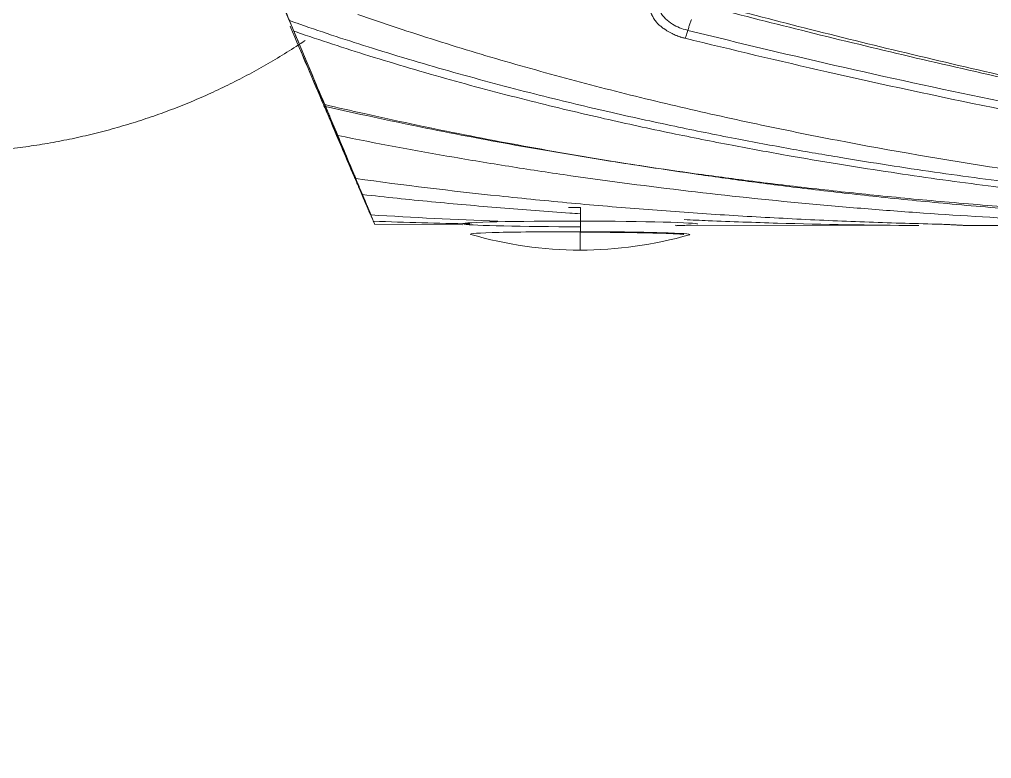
# Model space of a CAD drawing. Extents: x 16539 to 19738, y -91 to 2224.
# Drawn here: x 17703.12 to 17730.02, y 521.48 to 541.94 of the extents above; entities that cross this region are included whole.
import ezdxf

# ---------------------------------------------------------------- set-up
doc = ezdxf.new("R2010")
doc.units = 0
doc.header["$LTSCALE"] = 10
doc.header["$MEASUREMENT"] = 0
doc.layers.add('1', color=7, linetype='CONTINUOUS')

msp = doc.modelspace()

# ---------------------------------------------------------------- linework, layer by layer
at = {"layer": '1', "color": 7, "linetype": 'Continuous', "lineweight": 13}
msp.add_line((17718.643, 536.732), (17718.643, 536.354), dxfattribs=at)
at = {"layer": '1', "color": 7, "linetype": 'Continuous', "lineweight": 18}
for p, q in [((17712.958, 536.258), (17715.394, 536.255)), ((17721.269, 536.246), (17728.008, 536.235)), ((17729.278, 536.233), (17738.008, 536.219))]:
    msp.add_line(p, q, dxfattribs=at)
for start, end in [(253.6736, 269.9107), (269.9107, 286.1521)]:
    msp.add_arc((17718.653, 546.363), 10.812, start, end, dxfattribs=at)
for centre, major_axis, ratio, start_param, end_param in [((17704.076, 557.272), (-8.353, 19.763), 0.001343, 3.141022, 4.547212), ((17704.076, 557.272), (-8.881, 21.014), 0.001343, 2.401484, 2.571138), ((17704.076, 557.272), (-8.881, 21.014), 0.001343, 3.710907, 3.871027), ((17704.076, 557.272), (-8.353, 19.763), 0.001343, 2.526386, 3.141022), ((17704.076, 557.272), (-8.881, 21.014), 0.001343, 2.6517, 2.791152), ((17704.076, 557.272), (-8.881, 21.014), 0.001343, 3.490894, 3.630349), ((17704.076, 557.272), (-8.881, 21.014), 0.001343, 2.859016, 2.981075), ((17704.076, 557.272), (-8.881, 21.014), 0.001343, 3.30097, 3.423028), ((17718.638, 536.653), (3.25, -0.005), 0.024279, 1.574114, 1.669931), ((17704.076, 557.272), (-8.881, 21.014), 0.001343, 3.0464, 3.235645), ((17718.638, 536.276), (-3.25, 0.005), 0.024279, 4.715942, 6.283194), ((17718.638, 536.276), (-3.25, 0.005), 0.024279, 3.141608, 4.710822), ((17718.638, 536.276), (-3.25, 0.005), 0.024279, 0.154337, 1.569229), ((17718.637, 535.988), (3.034, -0.005), 0.024279, 1.57435, 3.224721), ((17718.638, 536.276), (-3.25, 0.005), 0.024279, 2.537197, 2.80566)]:
    msp.add_ellipse(centre, major_axis=major_axis, ratio=ratio, start_param=start_param, end_param=end_param, dxfattribs=at)
at = {"layer": '1', "color": 7, "linetype": 'Continuous', "lineweight": 13}
for centre, major_axis, ratio, start_param, end_param in [((17718.638, 536.653), (3.25, -0.005), 0.024279, 1.569229, 1.574114), ((17718.638, 536.276), (-3.25, 0.005), 0.024279, 4.710822, 4.715942), ((17718.642, 536.347), (0, 0.3), 0.001566, 3.450312, 4.73667), ((17718.637, 535.988), (3.034, -0.005), 0.024279, 1.569229, 1.57435), ((17718.653, 546.363), (0.017, 10.812), 0.001566, 3.165874, 3.450312), ((17718.637, 535.988), (3.034, -0.005), 0.024279, 6.200031, 7.852415)]:
    msp.add_ellipse(centre, major_axis=major_axis, ratio=ratio, start_param=start_param, end_param=end_param, dxfattribs=at)
at = {"layer": '1', "color": 7, "linetype": 'Continuous', "lineweight": 18}
for points, knots in [([(17516.529, 341.75), (17517.034, 339.872), (17518.412, 334.953), (17521.136, 326.306), (17525.043, 315.173), (17530.092, 302.632), (17536.239, 289.619), (17543.27, 277.026), (17551.08, 265.227), (17559.684, 254.347), (17569.092, 244.507), (17579.291, 235.831), (17590.255, 228.462), (17603.736, 221.33), (17619.95, 215.049), (17638.834, 210.196), (17658.014, 207.277), (17677.201, 206.009), (17696.101, 206.392), (17714.405, 208.418), (17731.83, 212.031), (17748.203, 217.165), (17763.399, 223.745), (17777.527, 231.807), (17790.766, 241.6), (17801.64, 252.135), (17810.33, 262.901), (17817.07, 273.312), (17824.007, 286.615), (17830.462, 303.081), (17835.615, 322.845), (17838.496, 343.558), (17839.076, 364.702), (17837.6, 385.788), (17834.023, 408.83), (17828.023, 433.539), (17819.49, 459.623), (17808.802, 485.709), (17796.026, 511.573), (17782.031, 535.672), (17772.35, 550.667), (17767.879, 557.368)], [0, 0, 0, 0, 0.0082069, 0.0215596, 0.0381097, 0.0578098, 0.0783679, 0.0985803, 0.1183953, 0.1377978, 0.1568237, 0.1755469, 0.1939843, 0.2122541, 0.2395791, 0.2668789, 0.2940862, 0.321042, 0.347645, 0.3734704, 0.3983715, 0.4223601, 0.4454972, 0.4678681, 0.4906141, 0.514563, 0.5313056, 0.5486882, 0.5666212, 0.5943077, 0.622846, 0.6523031, 0.6820326, 0.7116126, 0.7410481, 0.7799734, 0.8183744, 0.856331, 0.8984009, 0.9395583, 0.9734278, 0.9734278, 0.9734278, 0.9734278]), ([(17721.545, 543.444), (17721.54, 543.443), (17721.529, 543.44), (17721.512, 543.435), (17721.494, 543.43), (17721.475, 543.424), (17721.455, 543.417), (17721.434, 543.41), (17721.412, 543.402), (17721.388, 543.394), (17721.337, 543.374), (17721.271, 543.345), (17721.199, 543.309), (17721.149, 543.282), (17721.112, 543.26), (17721.082, 543.242), (17721.058, 543.226), (17721.039, 543.214), (17721.018, 543.199), (17720.985, 543.175), (17720.931, 543.132), (17720.878, 543.084), (17720.831, 543.037), (17720.796, 542.999), (17720.763, 542.96), (17720.73, 542.92), (17720.701, 542.879), (17720.676, 542.842), (17720.658, 542.812), (17720.646, 542.791), (17720.639, 542.778), (17720.634, 542.768), (17720.63, 542.76), (17720.625, 542.749), (17720.619, 542.737), (17720.613, 542.723), (17720.607, 542.709), (17720.601, 542.694), (17720.595, 542.677), (17720.589, 542.66), (17720.583, 542.641), (17720.574, 542.611), (17720.564, 542.569), (17720.554, 542.516), (17720.548, 542.463), (17720.545, 542.41), (17720.545, 542.356), (17720.55, 542.293), (17720.562, 542.223), (17720.579, 542.166), (17720.593, 542.128), (17720.601, 542.108), (17720.61, 542.085), (17720.622, 542.058), (17720.637, 542.029), (17720.658, 541.99), (17720.686, 541.944), (17720.72, 541.897), (17720.754, 541.855), (17720.79, 541.817), (17720.827, 541.781), (17720.867, 541.746), (17720.901, 541.719), (17720.929, 541.698), (17720.951, 541.682), (17720.976, 541.664), (17721.004, 541.645), (17721.035, 541.625), (17721.069, 541.604), (17721.117, 541.576), (17721.173, 541.546), (17721.233, 541.518), (17721.28, 541.498), (17721.314, 541.484), (17721.341, 541.474), (17721.365, 541.466), (17721.391, 541.457), (17721.418, 541.449), (17721.447, 541.44), (17721.476, 541.432), (17721.507, 541.424), (17721.528, 541.419), (17721.539, 541.417)], [0, 0, 0, 0, 0.004514, 0.009375, 0.014582, 0.020135, 0.026033, 0.032278, 0.038868, 0.045804, 0.053088, 0.085462, 0.107841, 0.122454, 0.135063, 0.145663, 0.154252, 0.160827, 0.165387, 0.177471, 0.198591, 0.228734, 0.245734, 0.262544, 0.279172, 0.295624, 0.314343, 0.329689, 0.341651, 0.350224, 0.355402, 0.357182, 0.361164, 0.365541, 0.370312, 0.375478, 0.381037, 0.386991, 0.393339, 0.40008, 0.407215, 0.414743, 0.435078, 0.455096, 0.4748, 0.495327, 0.515844, 0.536355, 0.566785, 0.597198, 0.603982, 0.612083, 0.621502, 0.63224, 0.644298, 0.657675, 0.681354, 0.70217, 0.720119, 0.737709, 0.755246, 0.772729, 0.790159, 0.798041, 0.80685, 0.816588, 0.827256, 0.838857, 0.851392, 0.86486, 0.889698, 0.909561, 0.92445, 0.934368, 0.941586, 0.949085, 0.956866, 0.964929, 0.973274, 0.981901, 0.990809, 1, 1, 1, 1]), ([(17710.594, 541.904), (17710.564, 541.976), (17710.534, 542.046), (17710.477, 542.181), (17710.449, 542.247), (17710.415, 542.328), (17710.409, 542.343), (17710.395, 542.375), (17710.376, 542.422), (17710.357, 542.467), (17710.32, 542.554), (17710.297, 542.609), (17710.275, 542.66)], [0, 0, 0, 0, 0.25, 0.25, 0.5, 0.5, 0.5625, 0.5625, 0.625, 0.75, 0.75, 1, 1, 1, 1]), ([(17753.852, 536.596), (17753.715, 536.607), (17752.95, 536.669), (17751.534, 536.798), (17749.513, 537.013), (17747.305, 537.281), (17744.851, 537.617), (17742.168, 538.028), (17739.31, 538.513), (17736.367, 539.058), (17733.416, 539.651), (17730.488, 540.281), (17727.605, 540.941), (17724.808, 541.619), (17722.978, 542.085), (17722.087, 542.318)], [0, 0, 0, 0, 0.013233, 0.073853, 0.136369, 0.206954, 0.284549, 0.369616, 0.461011, 0.554329, 0.64668, 0.738251, 0.828891, 0.916674, 1, 1, 1, 1]), ([(17753.75, 536.548), (17753.679, 536.554), (17752.978, 536.615), (17751.626, 536.744), (17749.603, 536.969), (17747.393, 537.248), (17744.937, 537.596), (17742.253, 538.019), (17739.393, 538.516), (17736.449, 539.075), (17733.496, 539.681), (17730.567, 540.323), (17727.684, 540.996), (17724.886, 541.685), (17723.057, 542.159), (17722.166, 542.395)], [0, 0, 0, 0, 0.006952, 0.067958, 0.130872, 0.201906, 0.279994, 0.365603, 0.45758, 0.551493, 0.644431, 0.736585, 0.827802, 0.916143, 1, 1, 1, 1]), ([(17748.377, 536.243), (17747.619, 536.262), (17746.861, 536.286), (17745.346, 536.346), (17744.588, 536.381), (17743.074, 536.464), (17742.317, 536.512), (17740.804, 536.618), (17740.047, 536.677), (17738.535, 536.807), (17737.78, 536.877), (17736.27, 537.031), (17735.515, 537.115), (17733.253, 537.383), (17731.748, 537.586), (17728.743, 538.047), (17727.244, 538.304), (17725.003, 538.734), (17724.257, 538.885), (17722.768, 539.202), (17722.024, 539.368), (17720.541, 539.717), (17719.801, 539.9), (17718.326, 540.283), (17717.59, 540.483), (17716.122, 540.903), (17715.391, 541.123), (17713.934, 541.583), (17713.209, 541.823), (17712.486, 542.075)], [0, 0, 0, 0, 0.0625, 0.0625, 0.125, 0.125, 0.1875, 0.1875, 0.25, 0.25, 0.3125, 0.3125, 0.375, 0.375, 0.5, 0.5, 0.625, 0.625, 0.6875, 0.6875, 0.75, 0.75, 0.8125, 0.8125, 0.875, 0.875, 0.9375, 0.9375, 1, 1, 1, 1]), ([(17710.594, 541.904), (17710.69, 541.871), (17711.453, 541.603), (17712.964, 541.107), (17715.131, 540.464), (17717.303, 539.885), (17719.342, 539.393), (17721.194, 538.986), (17722.875, 538.646), (17724.405, 538.361), (17725.817, 538.117), (17727.147, 537.903), (17728.43, 537.711), (17729.696, 537.535), (17730.975, 537.37), (17732.303, 537.212), (17733.725, 537.057), (17735.288, 536.905), (17737.02, 536.756), (17738.93, 536.618), (17741.004, 536.496), (17743.227, 536.398), (17745.536, 536.332), (17747.103, 536.312), (17747.883, 536.308)], [0, 0, 0, 0, 0.007999, 0.063844, 0.125745, 0.186741, 0.241753, 0.2918, 0.336886, 0.377638, 0.415112, 0.450396, 0.484412, 0.517944, 0.551725, 0.586632, 0.623948, 0.665127, 0.711083, 0.761823, 0.816898, 0.875827, 0.938155, 1, 1, 1, 1]), ([(17710.717, 541.613), (17710.708, 541.633), (17710.7, 541.654), (17710.681, 541.699), (17710.671, 541.722), (17710.655, 541.759), (17710.65, 541.772), (17710.639, 541.797), (17710.634, 541.81), (17710.617, 541.85), (17710.606, 541.877), (17710.594, 541.904)], [0, 0, 0, 0, 0.25, 0.25, 0.5, 0.5, 0.625, 0.625, 0.75, 0.75, 1, 1, 1, 1]), ([(17710.717, 541.613), (17710.737, 541.606), (17711.427, 541.368), (17712.865, 540.898), (17715.035, 540.259), (17717.21, 539.684), (17719.251, 539.197), (17721.105, 538.795), (17722.787, 538.46), (17724.319, 538.179), (17725.731, 537.939), (17727.062, 537.729), (17728.346, 537.541), (17729.613, 537.368), (17730.892, 537.207), (17732.221, 537.053), (17733.644, 536.903), (17735.207, 536.756), (17736.94, 536.614), (17738.85, 536.482), (17740.925, 536.367), (17743.148, 536.278), (17745.457, 536.22), (17747.024, 536.205), (17747.805, 536.204)], [0, 0, 0, 0, 0.001712, 0.057912, 0.120205, 0.181587, 0.236948, 0.287313, 0.332684, 0.373694, 0.411406, 0.446913, 0.481145, 0.514889, 0.548885, 0.584013, 0.621565, 0.663005, 0.709252, 0.760314, 0.815738, 0.87504, 0.937763, 1, 1, 1, 1]), ([(17721.539, 541.417), (17722.847, 541.095), (17725.69, 540.421), (17730.081, 539.473), (17734.564, 538.61), (17738.724, 537.908), (17742.407, 537.37), (17745.636, 536.968), (17748.491, 536.673), (17751.024, 536.462), (17752.738, 536.354), (17753.615, 536.309), (17753.747, 536.303)], [0, 0, 0, 0, 0.120628, 0.262204, 0.405387, 0.535251, 0.648177, 0.748237, 0.837147, 0.916426, 0.987398, 1, 1, 1, 1]), ([(17711.536, 539.579), (17711.542, 539.567), (17711.546, 539.556), (17711.552, 539.542), (17711.554, 539.538), (17711.557, 539.531), (17711.558, 539.528), (17711.561, 539.52), (17711.562, 539.518), (17711.562, 539.519), (17711.562, 539.52), (17711.56, 539.523), (17711.559, 539.526), (17711.558, 539.529)], [0, 0, 0, 0, 0.25, 0.25, 0.375, 0.375, 0.5, 0.5, 0.75, 0.75, 0.875, 0.875, 1, 1, 1, 1]), ([(17711.558, 539.529), (17711.554, 539.539), (17711.551, 539.545), (17711.547, 539.554), (17711.547, 539.556), (17711.547, 539.556), (17711.547, 539.555), (17711.548, 539.552), (17711.549, 539.55), (17711.552, 539.543), (17711.555, 539.536), (17711.561, 539.524), (17711.563, 539.519), (17711.567, 539.508), (17711.57, 539.503), (17711.577, 539.485), (17711.583, 539.471), (17711.596, 539.441), (17711.603, 539.425), (17711.614, 539.399), (17711.618, 539.39), (17711.626, 539.371), (17711.63, 539.361), (17711.651, 539.312), (17711.67, 539.268), (17711.7, 539.197), (17711.71, 539.173), (17711.726, 539.135), (17711.731, 539.122), (17711.742, 539.096), (17711.748, 539.083), (17711.776, 539.017), (17711.8, 538.961), (17711.836, 538.875), (17711.849, 538.846), (17711.874, 538.786), (17711.887, 538.755), (17711.9, 538.724)], [0, 0, 0, 0, 0.0625, 0.0625, 0.125, 0.125, 0.15625, 0.15625, 0.1875, 0.1875, 0.25, 0.25, 0.28125, 0.28125, 0.3125, 0.3125, 0.375, 0.375, 0.4375, 0.4375, 0.46875, 0.46875, 0.5, 0.5, 0.625, 0.625, 0.6875, 0.6875, 0.71875, 0.71875, 0.75, 0.75, 0.875, 0.875, 0.9375, 0.9375, 1, 1, 1, 1]), ([(17738.431, 536.268), (17737.539, 536.292), (17735.801, 536.354), (17733.293, 536.488), (17730.974, 536.649), (17728.85, 536.829), (17726.892, 537.023), (17725.089, 537.226), (17723.442, 537.433), (17721.942, 537.639), (17720.551, 537.845), (17719.218, 538.058), (17717.903, 538.282), (17716.587, 538.52), (17715.273, 538.774), (17713.964, 539.043), (17712.731, 539.311), (17711.935, 539.494), (17711.572, 539.579)], [0, 0, 0, 0, 0.098966, 0.19283, 0.27837, 0.356599, 0.428999, 0.496214, 0.557464, 0.612713, 0.663803, 0.712989, 0.761979, 0.811329, 0.860747, 0.909836, 0.958909, 1, 1, 1, 1]), ([(17711.593, 539.529), (17711.596, 539.522), (17711.597, 539.519), (17711.598, 539.518), (17711.598, 539.518), (17711.597, 539.521), (17711.595, 539.524), (17711.593, 539.531), (17711.59, 539.538), (17711.588, 539.542), (17711.582, 539.556), (17711.577, 539.567), (17711.572, 539.579)], [0, 0, 0, 0, 0.25, 0.25, 0.375, 0.375, 0.5, 0.625, 0.625, 0.75, 0.75, 1, 1, 1, 1]), ([(17711.931, 538.724), (17711.905, 538.786), (17711.88, 538.846), (17711.843, 538.932), (17711.832, 538.96), (17711.814, 539.002), (17711.808, 539.016), (17711.797, 539.043), (17711.791, 539.057), (17711.763, 539.124), (17711.742, 539.174), (17711.712, 539.244), (17711.702, 539.267), (17711.689, 539.3), (17711.684, 539.31), (17711.675, 539.331), (17711.671, 539.341), (17711.65, 539.391), (17711.635, 539.426), (17711.617, 539.471), (17711.611, 539.485), (17711.603, 539.503), (17711.601, 539.508), (17711.597, 539.519), (17711.595, 539.524), (17711.589, 539.536), (17711.586, 539.543), (17711.583, 539.55), (17711.583, 539.552), (17711.582, 539.555), (17711.581, 539.556), (17711.581, 539.556), (17711.582, 539.554), (17711.586, 539.545), (17711.589, 539.539), (17711.593, 539.529)], [0, 0, 0, 0, 0.125, 0.125, 0.1875, 0.1875, 0.21875, 0.21875, 0.25, 0.25, 0.375, 0.375, 0.4375, 0.4375, 0.46875, 0.46875, 0.5, 0.5, 0.625, 0.625, 0.6875, 0.6875, 0.71875, 0.71875, 0.75, 0.75, 0.8125, 0.8125, 0.84375, 0.84375, 0.875, 0.875, 0.9375, 0.9375, 1, 1, 1, 1]), ([(17738.352, 536.357), (17737.46, 536.377), (17735.722, 536.433), (17733.214, 536.556), (17730.894, 536.708), (17728.77, 536.879), (17726.812, 537.065), (17725.008, 537.261), (17723.361, 537.46), (17721.86, 537.66), (17720.468, 537.86), (17719.134, 538.067), (17717.818, 538.285), (17716.502, 538.518), (17715.187, 538.766), (17713.876, 539.029), (17712.68, 539.283), (17711.919, 539.454), (17711.593, 539.529)], [0, 0, 0, 0, 0.09938, 0.193637, 0.279534, 0.358091, 0.430793, 0.49829, 0.559795, 0.615276, 0.666579, 0.715971, 0.765165, 0.814723, 0.864347, 0.913641, 0.96292, 1, 1, 1, 1]), ([(17711.931, 538.724), (17713, 538.507), (17714.073, 538.307), (17715.685, 538.029), (17716.223, 537.94), (17717.3, 537.77), (17717.84, 537.689), (17719.458, 537.456), (17720.54, 537.314), (17722.705, 537.059), (17723.789, 536.944), (17725.417, 536.792), (17725.96, 536.745), (17727.046, 536.656), (17727.59, 536.615), (17729.221, 536.501), (17730.309, 536.437), (17732.487, 536.334), (17733.576, 536.295), (17735.755, 536.239), (17736.845, 536.224), (17737.936, 536.22)], [0, 0, 0, 0, 0.125, 0.125, 0.1875, 0.1875, 0.25, 0.25, 0.375, 0.375, 0.5, 0.5, 0.5625, 0.5625, 0.625, 0.625, 0.75, 0.75, 0.875, 0.875, 1, 1, 1, 1]), ([(17712.408, 537.532), (17712.399, 537.554), (17712.381, 537.595), (17712.368, 537.627), (17712.357, 537.654), (17712.352, 537.665), (17712.345, 537.682), (17712.343, 537.687), (17712.34, 537.694), (17712.34, 537.696), (17712.341, 537.693), (17712.342, 537.69), (17712.346, 537.682), (17712.347, 537.678), (17712.35, 537.671), (17712.352, 537.667), (17712.358, 537.653), (17712.363, 537.642), (17712.374, 537.616), (17712.38, 537.602), (17712.393, 537.57), (17712.408, 537.536), (17712.425, 537.497), (17712.442, 537.455), (17712.452, 537.432), (17712.481, 537.363), (17712.503, 537.313), (17712.531, 537.246), (17712.537, 537.232), (17712.548, 537.205), (17712.554, 537.19), (17712.573, 537.148), (17712.585, 537.118), (17712.598, 537.089)], [0, 0, 0, 0, 0.0625, 0.125, 0.125, 0.1875, 0.1875, 0.25, 0.25, 0.3125, 0.3125, 0.375, 0.375, 0.40625, 0.40625, 0.4375, 0.4375, 0.5, 0.5, 0.5625, 0.5625, 0.625, 0.6875, 0.6875, 0.75, 0.75, 0.875, 0.875, 0.90625, 0.90625, 0.9375, 0.9375, 1, 1, 1, 1]), ([(17712.616, 537.089), (17712.591, 537.148), (17712.567, 537.205), (17712.533, 537.285), (17712.522, 537.311), (17712.506, 537.349), (17712.501, 537.361), (17712.491, 537.385), (17712.486, 537.397), (17712.461, 537.455), (17712.444, 537.497), (17712.421, 537.552), (17712.413, 537.57), (17712.403, 537.594), (17712.4, 537.601), (17712.394, 537.616), (17712.391, 537.622), (17712.383, 537.641), (17712.379, 537.653), (17712.371, 537.671), (17712.368, 537.679), (17712.364, 537.687), (17712.364, 537.689), (17712.362, 537.693), (17712.362, 537.694), (17712.361, 537.696), (17712.361, 537.695), (17712.364, 537.689), (17712.365, 537.687), (17712.367, 537.681), (17712.369, 537.677), (17712.374, 537.665), (17712.379, 537.654), (17712.387, 537.634), (17712.39, 537.627), (17712.397, 537.611), (17712.401, 537.602), (17712.413, 537.575), (17712.421, 537.554), (17712.431, 537.532)], [0, 0, 0, 0, 0.125, 0.125, 0.1875, 0.1875, 0.21875, 0.21875, 0.25, 0.25, 0.375, 0.375, 0.4375, 0.4375, 0.46875, 0.46875, 0.5, 0.5, 0.5625, 0.5625, 0.625, 0.625, 0.65625, 0.65625, 0.6875, 0.6875, 0.75, 0.75, 0.78125, 0.78125, 0.8125, 0.8125, 0.875, 0.875, 0.90625, 0.90625, 0.9375, 0.9375, 1, 1, 1, 1]), ([(17728.377, 536.274), (17727.711, 536.291), (17727.045, 536.311), (17725.713, 536.361), (17725.047, 536.391), (17723.716, 536.459), (17723.051, 536.497), (17721.72, 536.583), (17721.055, 536.631), (17719.726, 536.735), (17719.061, 536.791), (17717.733, 536.914), (17717.069, 536.98), (17715.079, 537.191), (17713.754, 537.351), (17712.431, 537.532)], [0, 0, 0, 0, 0.125, 0.125, 0.25, 0.25, 0.375, 0.375, 0.5, 0.5, 0.625, 0.625, 0.75, 0.75, 1, 1, 1, 1]), ([(17712.616, 537.089), (17713.252, 537.018), (17713.888, 536.953), (17715.161, 536.83), (17715.798, 536.774), (17717.073, 536.669), (17717.711, 536.621), (17718.444, 536.571), (17718.54, 536.565), (17718.636, 536.558)], [0, 0, 0, 0, 0.317473, 0.317473, 0.634946, 0.634946, 0.952419, 0.952419, 1, 1, 1, 1]), ([(17712.839, 536.527), (17712.828, 536.553), (17712.807, 536.602), (17712.79, 536.644), (17712.778, 536.673), (17712.774, 536.682), (17712.767, 536.699), (17712.763, 536.707), (17712.754, 536.729), (17712.749, 536.742), (17712.742, 536.758), (17712.74, 536.762), (17712.736, 536.771), (17712.735, 536.774), (17712.731, 536.783), (17712.73, 536.787), (17712.729, 536.79), (17712.728, 536.79), (17712.729, 536.79), (17712.729, 536.789), (17712.73, 536.786), (17712.732, 536.782), (17712.736, 536.772), (17712.738, 536.769), (17712.741, 536.761), (17712.743, 536.757), (17712.749, 536.742), (17712.754, 536.731), (17712.765, 536.705), (17712.771, 536.691), (17712.784, 536.66), (17712.792, 536.643), (17712.815, 536.588), (17712.832, 536.547), (17712.857, 536.49), (17712.861, 536.478), (17712.872, 536.454), (17712.877, 536.442), (17712.893, 536.405), (17712.903, 536.379), (17712.915, 536.352)], [0, 0, 0, 0, 0.0625, 0.125, 0.125, 0.15625, 0.15625, 0.1875, 0.1875, 0.25, 0.25, 0.28125, 0.28125, 0.3125, 0.3125, 0.375, 0.375, 0.40625, 0.40625, 0.4375, 0.4375, 0.5, 0.5, 0.53125, 0.53125, 0.5625, 0.5625, 0.625, 0.625, 0.6875, 0.6875, 0.75, 0.75, 0.875, 0.875, 0.90625, 0.90625, 0.9375, 0.9375, 1, 1, 1, 1]), ([(17712.921, 536.352), (17712.899, 536.406), (17712.878, 536.455), (17712.849, 536.523), (17712.84, 536.545), (17712.827, 536.576), (17712.823, 536.586), (17712.815, 536.605), (17712.811, 536.615), (17712.791, 536.661), (17712.778, 536.692), (17712.762, 536.73), (17712.757, 536.742), (17712.751, 536.756), (17712.749, 536.761), (17712.746, 536.769), (17712.745, 536.772), (17712.741, 536.781), (17712.739, 536.786), (17712.738, 536.789), (17712.737, 536.79), (17712.737, 536.79), (17712.737, 536.79), (17712.739, 536.787), (17712.74, 536.784), (17712.745, 536.772), (17712.749, 536.763), (17712.756, 536.748), (17712.758, 536.742), (17712.764, 536.729), (17712.767, 536.722), (17712.776, 536.7), (17712.783, 536.683), (17712.799, 536.645), (17712.808, 536.624), (17712.828, 536.578), (17712.838, 536.553), (17712.85, 536.527)], [0, 0, 0, 0, 0.125, 0.125, 0.1875, 0.1875, 0.21875, 0.21875, 0.25, 0.25, 0.375, 0.375, 0.4375, 0.4375, 0.46875, 0.46875, 0.5, 0.5, 0.5625, 0.5625, 0.59375, 0.59375, 0.625, 0.625, 0.6875, 0.6875, 0.75, 0.75, 0.78125, 0.78125, 0.8125, 0.8125, 0.875, 0.875, 0.9375, 0.9375, 1, 1, 1, 1]), ([(17721.512, 536.396), (17721.735, 536.385), (17721.958, 536.376), (17722.819, 536.339), (17723.459, 536.317), (17725.377, 536.261), (17726.656, 536.24), (17727.936, 536.235)], [0, 0, 0, 0, 0.10411, 0.10411, 0.40274, 0.40274, 1, 1, 1, 1]), ([(17718.642, 536.047), (17718.882, 536.047), (17719.471, 536.044), (17720.375, 536.033), (17721.113, 536.013), (17721.435, 535.996), (17721.508, 535.985), (17721.508, 535.985)], [0, 0, 0, 0, 0.167876, 0.428353, 0.691782, 0.913793, 1, 1, 1, 1]), ([(17727.936, 536.235), (17727.941, 536.235), (17727.947, 536.235), (17727.957, 536.235), (17727.961, 536.235), (17727.971, 536.235), (17727.975, 536.235), (17727.983, 536.235), (17727.986, 536.235), (17727.993, 536.235), (17727.995, 536.235), (17728, 536.235), (17728.002, 536.235), (17728.006, 536.235), (17728.007, 536.235), (17728.008, 536.235), (17728.009, 536.235), (17728.009, 536.235)], [0, 0, 0, 0, 0.125523, 0.125523, 0.251045, 0.251045, 0.376568, 0.376568, 0.50209, 0.50209, 0.627613, 0.627613, 0.753135, 0.753135, 0.878658, 0.878658, 1, 1, 1, 1]), ([(17729.278, 536.233), (17729.278, 536.233), (17729.273, 536.233), (17729.257, 536.234), (17729.25, 536.235), (17729.234, 536.236), (17729.225, 536.237), (17729.193, 536.239), (17729.167, 536.24), (17729.121, 536.243), (17729.105, 536.244), (17729.078, 536.246), (17729.068, 536.246), (17729.049, 536.247), (17729.04, 536.248), (17728.99, 536.25), (17728.945, 536.253), (17728.873, 536.256), (17728.836, 536.258), (17728.796, 536.26), (17728.769, 536.261), (17728.755, 536.262), (17728.686, 536.265), (17728.628, 536.267), (17728.506, 536.271), (17728.443, 536.273), (17728.377, 536.274)], [0, 0, 0, 0, 0.125, 0.125, 0.1875, 0.1875, 0.25, 0.25, 0.375, 0.375, 0.4375, 0.4375, 0.46875, 0.46875, 0.5, 0.5, 0.625, 0.625, 0.6875, 0.71875, 0.71875, 0.75, 0.75, 0.875, 0.875, 1, 1, 1, 1])]:
    msp.add_open_spline(points, degree=3, knots=knots, dxfattribs=at)
at = {"layer": '1', "color": 7, "linetype": 'Continuous', "lineweight": 13}
for points, knots in [([(17519.176, 506.352), (17519.195, 504.21), (17519.19, 496.426), (17518.879, 483.088), (17518.632, 465.888), (17518.665, 441.553), (17519.842, 410.366), (17524.38, 372.012), (17532.318, 338.469), (17543.161, 308.961), (17554.977, 285.454), (17567.669, 267.527), (17579.808, 254.79), (17591.088, 245.446), (17605.264, 236.931), (17628.705, 227.255), (17655.971, 221.957), (17684.956, 220.699), (17716.106, 222.847), (17748.237, 231.633), (17773.659, 246.747), (17788.221, 259.545), (17798.113, 271.093), (17806.727, 285.002), (17814.023, 301.223), (17819.726, 319.75), (17824.45, 347.032), (17823.986, 383.929), (17814.837, 427.822), (17799.705, 470.668), (17780.487, 509.805), (17764.954, 534.81), (17757.188, 546.553)], [0, 0, 0, 0, 0.007615, 0.02777, 0.048284, 0.070508, 0.116808, 0.163107, 0.213265, 0.24342, 0.276089, 0.308757, 0.325745, 0.344148, 0.366456, 0.390622, 0.440969, 0.467479, 0.496197, 0.556028, 0.593151, 0.612455, 0.633368, 0.653748, 0.675825, 0.70046, 0.727149, 0.780746, 0.838811, 0.891357, 0.948282, 1, 1, 1, 1]), ([(17721.618, 541.635), (17721.592, 541.641), (17721.496, 541.667), (17721.328, 541.729), (17721.126, 541.841), (17720.941, 542), (17720.803, 542.211), (17720.749, 542.465), (17720.804, 542.73), (17720.954, 542.965), (17721.159, 543.146), (17721.383, 543.272), (17721.543, 543.33), (17721.622, 543.351), (17721.623, 543.352)], [0, 0, 0, 0, 0.02588, 0.098929, 0.181135, 0.27423, 0.380617, 0.497998, 0.618769, 0.732769, 0.832551, 0.920557, 0.998632, 1, 1, 1, 1]), ([(17721.618, 541.635), (17721.613, 541.614), (17721.608, 541.594), (17721.596, 541.553), (17721.589, 541.533), (17721.575, 541.495), (17721.568, 541.477), (17721.554, 541.444), (17721.546, 541.43), (17721.539, 541.417)], [0, 0, 0, 0, 0.25, 0.25, 0.5, 0.5, 0.75, 0.75, 1, 1, 1, 1]), ([(17721.618, 541.635), (17724.516, 540.916), (17727.407, 540.259), (17733.102, 539.086), (17735.908, 538.569), (17741.366, 537.688), (17744.02, 537.323), (17749.111, 536.753), (17751.549, 536.549), (17753.85, 536.426)], [0, 0, 0, 0, 0.25, 0.25, 0.5, 0.5, 0.75, 0.75, 1, 1, 1, 1])]:
    msp.add_open_spline(points, degree=3, knots=knots, dxfattribs=at)
at = {"layer": '1', "color": 7, "linetype": 'Continuous', "lineweight": 18}
for points, degree in [([(17721.618, 541.635), (17721.627, 541.669), (17721.647, 541.739), (17721.679, 541.841), (17721.702, 541.906), (17721.713, 541.937)], 3), ([(17701.982, 538.271), (17706.952, 538.639), (17711.033, 541.354)], 2), ([(17716.358, 536.353), (17715.188, 536.397), (17714.019, 536.455), (17712.85, 536.527)], 3), ([(17712.921, 536.352), (17713.809, 536.32), (17714.698, 536.295), (17715.587, 536.278)], 3)]:
    msp.add_open_spline(points, degree=degree, dxfattribs=at)

doc.saveas('drawing.dxf')
